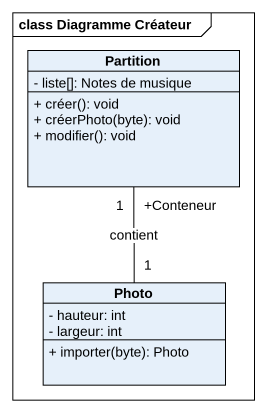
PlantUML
@startuml
mainframe class Diagramme Créateur
hide circle
hide empty members
skinparam classAttributeIconSize 0
class "Partition" as Partition_ {
  - liste[]: Notes de musique
  + créer(): void
  + créerPhoto(byte): void
  + modifier(): void
}
class Photo {
  - hauteur: int
  - largeur: int
  + importer(byte): Photo
}
Photo "1" -up- "+Conteneur\n1" Partition_ : contient
@enduml
